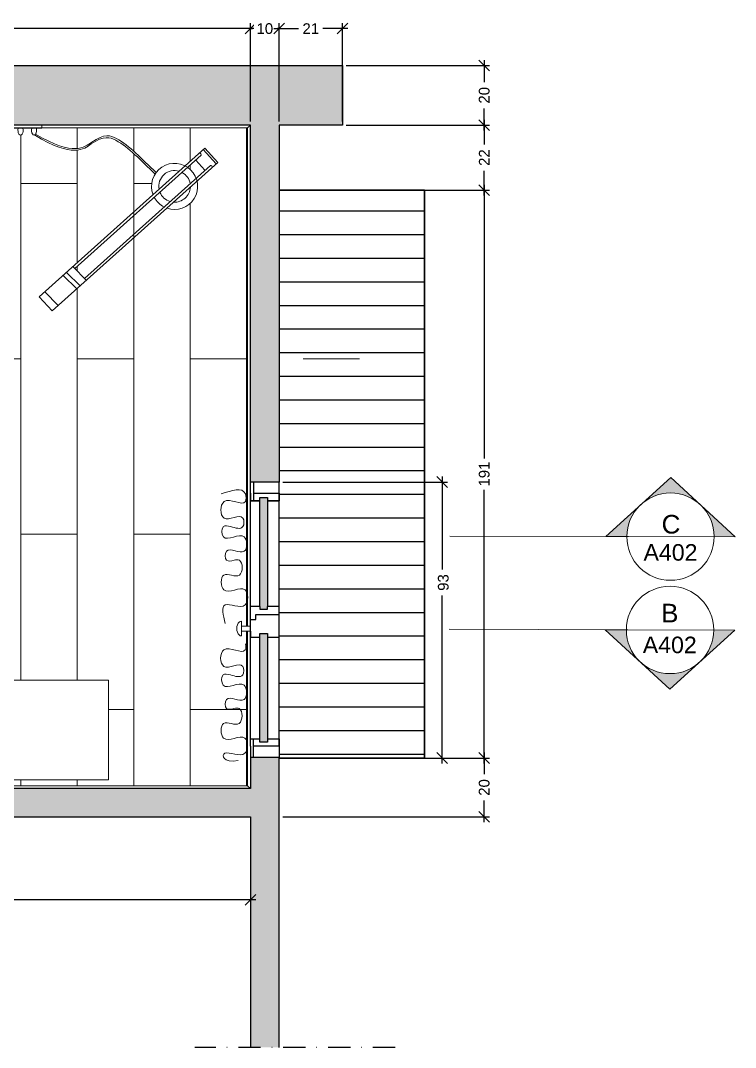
# Model space of a CAD drawing. Header units: inches. Extents: x 510 to 1880, y -819 to 1123.
# Drawn here: x 947.9 to 1188.5, y 622.9 to 968.4 of the extents above; entities that cross this region are included whole.
import ezdxf

# ---------------------------------------------------------------- set-up
doc = ezdxf.new("R2010")
doc.units = ezdxf.units.IN
doc.header["$MEASUREMENT"] = 0
doc.linetypes.add('DASHDOT', pattern=[1, 0.5, -0.25, 0, -0.25])
for name, color, linetype, lineweight in [('A-ANNO-DIMS', 3, 'Continuous', 18), ('A-ANNO-SYMB', 3, 'Continuous', 18), ('A-DETL-MCUT', 4, 'Continuous', 25), ('A-ELEV-MBE1', 7, 'Continuous', 35), ('A-ELEV-MBE2', 4, 'Continuous', 25), ('A-FURN', 8, 'Continuous', 18)]:
    doc.layers.add(name, color=color, linetype=linetype, lineweight=lineweight)
doc.layers.add('MURATURA', color=170, linetype='Continuous')
doc.layers.add('TRATTEGGIO', color=32, linetype='Continuous')
doc.styles.add('ARIAL', font='Arial.ttf')
doc.styles.get("Standard").update_dxf_attribs({"font": 'Arial.ttf'})
doc.dimstyles.new('TICK_36', dxfattribs={"dimtxt": 3.6, "dimasz": 3.6, "dimexe": 1.8, "dimexo": 1.2, "dimgap": 1.8, "dimtad": 0, "dimdec": 0, "dimzin": 0, "dimdsep": 46, "dimtxsty": 'ARIAL', "dimblk": 'OBLIQUE', "dimcen": 1.8, "dimdle": 1.8, "dimclrd": 256, "dimclrt": 256, "dimadec": 0, "dimazin": 0, "dimtfac": 1, "dimtdec": 0, "dimtmove": 1, "dimatfit": 3, "dimldrblk": 'OPEN90', "dimfxl": 1, "dimtfill": 1, "dimtolj": 1, "dimtzin": 0, "dimarcsym": 0})

# ---------------------------------------------------------------- blocks, each defined once
blk = doc.blocks.new('Sezioni')
h = blk.add_hatch(color=256)
h.dxf.hatch_style = 1
h.paths.add_polyline_path([(52264, 47220.9), (52417.6, 47220.9, -1), (53052.6, 47220.9), (53206.2, 47220.9), (52735.1, 47651.7)])
blk.add_lwpolyline([(52264, 47220.9), (53206.2, 47220.9), (52735.1, 47651.7)], close=True)
blk.add_circle((52735.1, 47220.9), 317.5)
blk = doc.blocks.new('_Oblique')
at = {"color": 0, "linetype": 'ByBlock', "lineweight": -2}
blk.add_line((-0.5, -0.5), (0.5, 0.5), dxfattribs=at)
blk = doc.blocks.new('*D15')
at = {"layer": 'A-ANNO-DIMS', "color": 0, "lineweight": -2, "transparency": 16777216}
for p, q in [((688.42, 934.48), (688.42, 967.51)), ((1025.31, 934.48), (1025.31, 967.51))]:
    blk.add_line(p, q, dxfattribs=at)
at = {"layer": 'A-ANNO-DIMS', "lineweight": -2, "transparency": 16777216}
for p, q in [((686.62, 965.71), (851.11, 965.71)), ((1027.11, 965.71), (862.62, 965.71))]:
    blk.add_line(p, q, dxfattribs=at)
at = {"layer": 'Defpoints', "color": 0, "transparency": 16777216}
for p in [(1025.31, 965.71), (688.42, 933.28), (1025.31, 933.28)]:
    blk.add_point(p, dxfattribs=at)
at = {"layer": 'A-ANNO-DIMS', "lineweight": -2, "transparency": 16777216, "xscale": 3.6, "yscale": 3.6, "zscale": 3.6, "rotation": 180}
blk.add_blockref('_Oblique', (688.42, 965.71), dxfattribs=at)
at = {"layer": 'A-ANNO-DIMS', "lineweight": -2, "transparency": 16777216, "xscale": 3.6, "yscale": 3.6, "zscale": 3.6}
blk.add_blockref('_Oblique', (1025.31, 965.71), dxfattribs=at)
at = {"layer": 'A-ANNO-DIMS', "transparency": 16777216, "insert": (856.87, 965.71), "char_height": 3.6, "attachment_point": 5, "style": 'ARIAL', "bg_fill": 3, "box_fill_scale": 1.25, "bg_fill_color": 256, "bg_fill_true_color": 13158600, "bg_fill_transparency": 0}
blk.add_mtext('\\A1;337', dxfattribs=at)
blk = doc.blocks.new('_Open90')
at = {"color": 0, "linetype": 'ByBlock', "lineweight": -2}
for p, q in [((0, 0), (-1, 0)), ((-0.5, 0.5), (0, 0)), ((0, 0), (-0.5, -0.5))]:
    blk.add_line(p, q, dxfattribs=at)
blk = doc.blocks.new('*D16')
at = {"layer": 'A-ANNO-DIMS', "color": 0, "lineweight": -2, "transparency": 16777216}
for p, q in [((1025.31, 934.48), (1025.31, 967.51)), ((1034.92, 934.48), (1034.92, 967.51))]:
    blk.add_line(p, q, dxfattribs=at)
at = {"layer": 'A-ANNO-DIMS', "lineweight": -2, "transparency": 16777216}
for p, q in [((1025.31, 965.71), (1021.71, 965.71)), ((1025.31, 965.71), (1025.91, 965.71)), ((1034.92, 965.71), (1034.33, 965.71)), ((1034.92, 965.71), (1038.52, 965.71))]:
    blk.add_line(p, q, dxfattribs=at)
at = {"layer": 'Defpoints', "color": 0, "transparency": 16777216}
for p in [(1025.31, 933.28), (1034.92, 933.28)]:
    blk.add_point(p, dxfattribs=at)
at = {"layer": 'A-ANNO-DIMS', "lineweight": -2, "transparency": 16777216, "xscale": 3.6, "yscale": 3.6, "zscale": 3.6}
blk.add_blockref('_Oblique', (1025.31, 965.71), dxfattribs=at)
at = {"layer": 'A-ANNO-DIMS', "lineweight": -2, "transparency": 16777216, "xscale": 3.6, "yscale": 3.6, "zscale": 3.6, "rotation": 180}
blk.add_blockref('_Oblique', (1034.92, 965.71), dxfattribs=at)
at = {"layer": 'A-ANNO-DIMS', "transparency": 16777216, "insert": (1030.12, 965.71), "char_height": 3.6, "attachment_point": 5, "style": 'ARIAL', "bg_fill": 3, "box_fill_scale": 1.25, "bg_fill_color": 256, "bg_fill_true_color": 13158600, "bg_fill_transparency": 0}
blk.add_mtext('\\A1;10', dxfattribs=at)
at = {"layer": 'Defpoints', "color": 0, "transparency": 16777216}
blk.add_point((1034.92, 965.71), dxfattribs=at)
blk = doc.blocks.new('*D17')
at = {"layer": 'A-ANNO-DIMS', "color": 0, "lineweight": -2, "transparency": 16777216}
for p, q in [((1034.92, 934.48), (1034.92, 967.51)), ((1056.24, 934.48), (1056.24, 967.51))]:
    blk.add_line(p, q, dxfattribs=at)
at = {"layer": 'A-ANNO-DIMS', "lineweight": -2, "transparency": 16777216}
for p, q in [((1033.12, 965.71), (1041.5, 965.71)), ((1058.04, 965.71), (1049.67, 965.71))]:
    blk.add_line(p, q, dxfattribs=at)
at = {"layer": 'Defpoints', "color": 0, "transparency": 16777216}
for p in [(1056.24, 965.71), (1034.92, 933.28), (1056.24, 933.28)]:
    blk.add_point(p, dxfattribs=at)
at = {"layer": 'A-ANNO-DIMS', "lineweight": -2, "transparency": 16777216, "xscale": 3.6, "yscale": 3.6, "zscale": 3.6, "rotation": 180}
blk.add_blockref('_Oblique', (1034.92, 965.71), dxfattribs=at)
at = {"layer": 'A-ANNO-DIMS', "lineweight": -2, "transparency": 16777216, "xscale": 3.6, "yscale": 3.6, "zscale": 3.6}
blk.add_blockref('_Oblique', (1056.24, 965.71), dxfattribs=at)
at = {"layer": 'A-ANNO-DIMS', "transparency": 16777216, "insert": (1045.58, 965.71), "char_height": 3.6, "attachment_point": 5, "style": 'ARIAL', "bg_fill": 3, "box_fill_scale": 1.25, "bg_fill_color": 256, "bg_fill_true_color": 13158600, "bg_fill_transparency": 0}
blk.add_mtext('\\A1;21', dxfattribs=at)
blk = doc.blocks.new('*D19')
at = {"layer": 'A-ANNO-DIMS', "lineweight": -2, "transparency": 16777216}
for p, q in [((1103.97, 955.09), (1103.97, 947.72)), ((1103.97, 931.48), (1103.97, 938.86))]:
    blk.add_line(p, q, dxfattribs=at)
at = {"layer": 'A-ANNO-DIMS', "color": 0, "lineweight": -2, "transparency": 16777216}
for p, q in [((1057.44, 953.29), (1105.77, 953.29)), ((1057.44, 933.28), (1105.77, 933.28))]:
    blk.add_line(p, q, dxfattribs=at)
at = {"layer": 'Defpoints', "color": 0, "transparency": 16777216}
for p in [(1056.24, 953.29), (1103.97, 953.29), (1056.24, 933.28)]:
    blk.add_point(p, dxfattribs=at)
at = {"layer": 'A-ANNO-DIMS', "lineweight": -2, "transparency": 16777216, "xscale": 3.6, "yscale": 3.6, "zscale": 3.6}
for p, rotation in [((1103.97, 953.29), 90), ((1103.97, 933.28), 270)]:
    blk.add_blockref('_Oblique', p, dxfattribs=dict(at, rotation=rotation))
at = {"layer": 'A-ANNO-DIMS', "transparency": 16777216, "insert": (1103.97, 943.29), "char_height": 3.6, "attachment_point": 5, "rotation": 90, "style": 'ARIAL', "bg_fill": 3, "box_fill_scale": 1.25, "bg_fill_color": 256, "bg_fill_true_color": 13158600, "bg_fill_transparency": 0}
blk.add_mtext('\\A1;20', dxfattribs=at)
blk = doc.blocks.new('*D20')
at = {"layer": 'A-ANNO-DIMS', "color": 0, "lineweight": -2, "transparency": 16777216}
for p, q in [((1057.44, 933.28), (1105.77, 933.28)), ((1036.12, 911.35), (1105.77, 911.35))]:
    blk.add_line(p, q, dxfattribs=at)
at = {"layer": 'A-ANNO-DIMS', "lineweight": -2, "transparency": 16777216}
for p, q in [((1103.97, 935.08), (1103.97, 926.72)), ((1103.97, 909.55), (1103.97, 917.91))]:
    blk.add_line(p, q, dxfattribs=at)
at = {"layer": 'Defpoints', "color": 0, "transparency": 16777216}
for p in [(1056.24, 933.28), (1103.97, 933.28), (1034.92, 911.35)]:
    blk.add_point(p, dxfattribs=at)
at = {"layer": 'A-ANNO-DIMS', "lineweight": -2, "transparency": 16777216, "xscale": 3.6, "yscale": 3.6, "zscale": 3.6}
for p, rotation in [((1103.97, 933.28), 90), ((1103.97, 911.35), 270)]:
    blk.add_blockref('_Oblique', p, dxfattribs=dict(at, rotation=rotation))
at = {"layer": 'A-ANNO-DIMS', "transparency": 16777216, "insert": (1103.97, 922.32), "char_height": 3.6, "attachment_point": 5, "rotation": 90, "style": 'ARIAL', "bg_fill": 3, "box_fill_scale": 1.25, "bg_fill_color": 256, "bg_fill_true_color": 13158600, "bg_fill_transparency": 0}
blk.add_mtext('\\A1;22', dxfattribs=at)
blk = doc.blocks.new('*D21')
at = {"layer": 'A-ANNO-DIMS', "lineweight": -2, "transparency": 16777216}
for p, q in [((1103.97, 913.15), (1103.97, 821.09)), ((1103.97, 718.51), (1103.97, 810.57))]:
    blk.add_line(p, q, dxfattribs=at)
at = {"layer": 'A-ANNO-DIMS', "color": 0, "lineweight": -2, "transparency": 16777216}
for p, q in [((1085.07, 911.35), (1105.77, 911.35)), ((1085.07, 720.31), (1105.77, 720.31))]:
    blk.add_line(p, q, dxfattribs=at)
at = {"layer": 'Defpoints', "color": 0, "transparency": 16777216}
for p in [(1083.87, 911.35), (1103.97, 911.35), (1083.87, 720.31)]:
    blk.add_point(p, dxfattribs=at)
at = {"layer": 'A-ANNO-DIMS', "lineweight": -2, "transparency": 16777216, "xscale": 3.6, "yscale": 3.6, "zscale": 3.6}
for p, rotation in [((1103.97, 911.35), 90), ((1103.97, 720.31), 270)]:
    blk.add_blockref('_Oblique', p, dxfattribs=dict(at, rotation=rotation))
at = {"layer": 'A-ANNO-DIMS', "transparency": 16777216, "insert": (1103.97, 815.83), "char_height": 3.6, "attachment_point": 5, "rotation": 90, "style": 'ARIAL', "bg_fill": 3, "box_fill_scale": 1.25, "bg_fill_color": 256, "bg_fill_true_color": 13158600, "bg_fill_transparency": 0}
blk.add_mtext('\\A1;191', dxfattribs=at)
blk = doc.blocks.new('*D22')
at = {"layer": 'A-ANNO-DIMS', "color": 0, "lineweight": -2, "transparency": 16777216}
for p, q in [((1036.12, 720.31), (1105.77, 720.31)), ((1036.12, 700.49), (1105.77, 700.49))]:
    blk.add_line(p, q, dxfattribs=at)
at = {"layer": 'A-ANNO-DIMS', "lineweight": -2, "transparency": 16777216}
for p, q in [((1103.97, 722.11), (1103.97, 714.83)), ((1103.97, 698.69), (1103.97, 705.98))]:
    blk.add_line(p, q, dxfattribs=at)
at = {"layer": 'Defpoints', "color": 0, "transparency": 16777216}
for p in [(1034.92, 720.31), (1103.97, 720.31), (1034.92, 700.49)]:
    blk.add_point(p, dxfattribs=at)
at = {"layer": 'A-ANNO-DIMS', "lineweight": -2, "transparency": 16777216, "xscale": 3.6, "yscale": 3.6, "zscale": 3.6}
for p, rotation in [((1103.97, 720.31), 90), ((1103.97, 700.49), 270)]:
    blk.add_blockref('_Oblique', p, dxfattribs=dict(at, rotation=rotation))
at = {"layer": 'A-ANNO-DIMS', "transparency": 16777216, "insert": (1103.97, 710.4), "char_height": 3.6, "attachment_point": 5, "rotation": 90, "style": 'ARIAL', "bg_fill": 3, "box_fill_scale": 1.25, "bg_fill_color": 256, "bg_fill_true_color": 13158600, "bg_fill_transparency": 0}
blk.add_mtext('\\A1;20', dxfattribs=at)
blk = doc.blocks.new('*D26')
at = {"layer": 'A-ANNO-DIMS', "color": 0, "lineweight": -2, "transparency": 16777216}
for p, q in [((765.06, 699.29), (765.06, 670.76)), ((1025.31, 699.29), (1025.31, 670.76))]:
    blk.add_line(p, q, dxfattribs=at)
at = {"layer": 'A-ANNO-DIMS', "lineweight": -2, "transparency": 16777216}
for p, q in [((763.26, 672.56), (889.36, 672.56)), ((1027.11, 672.56), (901.02, 672.56))]:
    blk.add_line(p, q, dxfattribs=at)
at = {"layer": 'Defpoints', "color": 0, "transparency": 16777216}
for p in [(765.06, 700.49), (1025.31, 700.49), (1025.31, 672.56)]:
    blk.add_point(p, dxfattribs=at)
at = {"layer": 'A-ANNO-DIMS', "lineweight": -2, "transparency": 16777216, "xscale": 3.6, "yscale": 3.6, "zscale": 3.6, "rotation": 180}
blk.add_blockref('_Oblique', (765.06, 672.56), dxfattribs=at)
at = {"layer": 'A-ANNO-DIMS', "lineweight": -2, "transparency": 16777216, "xscale": 3.6, "yscale": 3.6, "zscale": 3.6}
blk.add_blockref('_Oblique', (1025.31, 672.56), dxfattribs=at)
at = {"layer": 'A-ANNO-DIMS', "transparency": 16777216, "insert": (895.19, 672.56), "char_height": 3.6, "attachment_point": 5, "style": 'ARIAL', "bg_fill": 3, "box_fill_scale": 1.25, "bg_fill_color": 256, "bg_fill_true_color": 13158600, "bg_fill_transparency": 0}
blk.add_mtext('\\A1;260', dxfattribs=at)
blk = doc.blocks.new('*D54')
at = {"layer": 'A-ANNO-DIMS', "color": 0, "lineweight": -2, "transparency": 16777216}
for p, q in [((1036.12, 813.17), (1091.57, 813.17)), ((1036.12, 720.31), (1091.57, 720.31))]:
    blk.add_line(p, q, dxfattribs=at)
at = {"layer": 'A-ANNO-DIMS', "lineweight": -2, "transparency": 16777216}
for p, q in [((1089.77, 814.97), (1089.77, 783.72)), ((1089.77, 718.51), (1089.77, 775.01))]:
    blk.add_line(p, q, dxfattribs=at)
at = {"layer": 'Defpoints', "color": 0, "transparency": 16777216}
for p in [(1034.92, 813.17), (1089.77, 813.17), (1034.92, 720.31)]:
    blk.add_point(p, dxfattribs=at)
at = {"layer": 'A-ANNO-DIMS', "lineweight": -2, "transparency": 16777216, "xscale": 3.6, "yscale": 3.6, "zscale": 3.6}
for p, rotation in [((1089.77, 813.17), 90), ((1089.77, 720.31), 270)]:
    blk.add_blockref('_Oblique', p, dxfattribs=dict(at, rotation=rotation))
at = {"layer": 'A-ANNO-DIMS', "transparency": 16777216, "insert": (1090.19, 779.36), "char_height": 3.6, "attachment_point": 5, "rotation": 90, "style": 'ARIAL', "bg_fill": 3, "box_fill_scale": 1.25, "bg_fill_color": 256, "bg_fill_true_color": 13158600, "bg_fill_transparency": 0}
blk.add_mtext('\\A1;93', dxfattribs=at)

msp = doc.modelspace()

# ---------------------------------------------------------------- hatches: boundary and pattern name
at = {"layer": 'A-ELEV-MBE2'}
h = msp.add_hatch(dxfattribs=at)
h.set_pattern_fill('LINE', color=5, scale=2.502421, style=0)
h.set_pattern_definition([(360, (-3995.897, 46724.269), (2e-15, 7.9451858), [])])
h.paths.add_polyline_path([(1083.87, 720.31), (1083.87, 911.35), (1056.24, 911.35), (1056.24, 720.31)])
h.paths.add_polyline_path([(1056.24, 720.31), (1056.24, 911.35), (1034.92, 911.35), (1034.92, 806.3), (1034.92, 803.79), (1034.92, 803.79), (1034.92, 723.72), (1034.92, 721.22), (1034.92, 721.22), (1034.92, 720.31)])
h = msp.add_hatch(dxfattribs=at)
h.set_pattern_fill('AR-SAND', color=5, angle=90)
h.set_pattern_definition([(127.5, (1340.8929, 323.7163), (-1.9268238, -0.0629934), [0, -1.52, 0, -1.7, 0, -1.625]), (97.5, (1340.893, 323.7163), (-2.822146, 1.769777), [0, -0.82, 0, -1.37, 0, -0.525]), (57.5, (1340.8929, 322.4863), (-0.005659, 3.114142), [0, -0.5, 0, -1.8, 0, -2.35]), (47.5, (1340.893, 322.4863), (-0.877676, 3.006127), [0, -0.25, 0, -1.18, 0, -1.35])])
h.paths.add_polyline_path([(1028.45, 762.25), (1028.45, 760.98), (1028.45, 725.67), (1030.99, 725.67), (1030.99, 760.98), (1030.99, 762.25)])
h.paths.add_polyline_path([(1028.45, 807.97), (1028.45, 771.24), (1028.45, 770.41), (1030.99, 770.41), (1030.99, 771.24), (1030.99, 807.97)])
at = {"layer": 'MURATURA'}
h = msp.add_hatch(color=5, dxfattribs=at)
h.dxf.hatch_style = 1
h.paths.add_polyline_path([(1034.92, 720.31), (1034.92, 720.31), (1025.31, 720.51), (1025.31, 710), (765.06, 710), (765.06, 700.49), (1025.31, 700.49), (1025.31, 622.92), (1034.92, 622.92)])
h.paths.add_polyline_path([(1025.31, 813.17), (1034.92, 813.17), (1034.92, 933.28), (1056.24, 933.28), (1056.24, 953.29), (663.88, 953.3), (663.88, 933.28), (678.91, 933.28), (678.91, 829.42), (614.99, 829.42), (614.99, 700.49), (689.99, 700.49), (689.99, 709.5), (624.5, 710), (624.5, 819.91), (688.42, 819.91), (688.42, 933.28), (1025.31, 933.28)])

# ---------------------------------------------------------------- linework, layer by layer
at = {"color": 6}
for p, q in [((1028.45, 771.24), (1028.45, 770.41)), ((1030.99, 770.41), (1030.99, 771.24)), ((1028.45, 770.41), (1030.99, 770.41)), ((1028.45, 760.98), (1028.45, 762.25)), ((1028.45, 762.25), (1030.99, 762.25)), ((1030.99, 762.25), (1030.99, 760.98))]:
    msp.add_line(p, q, dxfattribs=at)
at = {"color": 2}
msp.add_line((1025.31, 762.98), (1025.31, 760.98), dxfattribs=at)
at = {"layer": 'A-ANNO-SYMB'}
for p, q in [((1152.51, 794.82), (1092.34, 795)), ((1092.16, 763.61), (1152.34, 763.43))]:
    msp.add_line(p, q, dxfattribs=at)
at = {"layer": 'A-DETL-MCUT', "color": 1}
for points in [[(663.88, 953.3), (1056.24, 953.29), (1056.24, 933.28), (1034.92, 933.28), (1034.92, 813.17), (1025.31, 813.17), (1025.31, 933.28), (688.42, 933.28), (688.42, 819.91), (624.5, 819.91), (624.5, 710), (689.99, 709.5), (689.99, 700.49), (614.99, 700.49), (614.99, 829.42), (678.91, 829.42), (678.91, 933.28), (663.88, 933.28)], [(1034.92, 622.92), (1034.92, 720.51), (1025.31, 720.51), (1025.31, 710), (765.06, 710), (765.06, 700.49), (1025.31, 700.49), (1025.31, 622.92)]]:
    msp.add_lwpolyline(points, dxfattribs=at)
at = {"layer": 'A-ELEV-MBE1', "color": 6}
msp.add_lwpolyline([(1034.92, 720.31), (1083.87, 720.31), (1083.87, 911.35), (1034.92, 911.35)], dxfattribs=at)
at = {"layer": 'A-ELEV-MBE2', "color": 2}
for p, q in [((1025.31, 724.3), (1025.31, 813.17)), ((1026.31, 813.17), (1026.31, 806.88)), ((1034.92, 724.3), (1034.92, 809.38)), ((1028.45, 771.24), (1025.31, 771.24)), ((1034.92, 771.24), (1030.99, 771.24)), ((1027.08, 766.88), (1027.08, 768.55)), ((1027.08, 768.55), (1028.45, 768.55)), ((1028.45, 768.55), (1034.92, 768.55)), ((1025.31, 766.88), (1027.08, 766.88)), ((1034.92, 761.68), (1034.92, 764.37)), ((1025.31, 760.98), (1028.45, 760.98)), ((1030.99, 760.98), (1034.92, 760.98)), ((1026.31, 720.51), (1026.31, 726.8)), ((1025.31, 724.3), (1025.31, 720.51)), ((1034.92, 724.3), (1026.31, 724.3))]:
    msp.add_line(p, q, dxfattribs=at)
for points in [[(1028.45, 806.88), (1025.31, 806.88), (1025.31, 813.17)], [(1030.99, 806.88), (1034.92, 806.88), (1034.92, 813.17)], [(1025.31, 809.38), (1025.31, 806.88), (1028.45, 806.88)], [(1026.31, 809.38), (1034.92, 809.38), (1034.92, 806.88), (1030.99, 806.88)], [(1025.31, 724.3), (1025.31, 726.8), (1028.45, 726.8)], [(1030.99, 726.8), (1034.92, 726.8), (1034.92, 720.51)]]:
    msp.add_lwpolyline(points, dxfattribs=at)
at = {"layer": 'A-ELEV-MBE2', "color": 7}
msp.add_lwpolyline([(1026.31, 809.38), (1026.31, 809.38)], dxfattribs=at)
at = {"layer": 'A-ELEV-MBE2', "color": 6}
for points in [[(1028.45, 771.24), (1028.45, 807.97), (1030.99, 807.97), (1030.99, 771.24)], [(1030.99, 760.98), (1030.99, 725.67), (1028.45, 725.67), (1028.45, 760.98)]]:
    msp.add_lwpolyline(points, dxfattribs=at)
at = {"layer": 'A-FURN', "color": 252}
for p, q in [((1024.31, 932.28), (1025.31, 933.28)), ((1024.31, 932.28), (1024.31, 764.63)), ((954.13, 875.42), (1009.91, 925.44)), ((1008.72, 923.12), (966.19, 884.98)), ((1013.78, 920.22), (1009.41, 925)), ((1014.26, 920.68), (1009.89, 925.45)), ((1014.27, 920.66), (958.58, 870.72)), ((969.4, 881.67), (1011.78, 919.68)), ((1009.96, 918.05), (1006.86, 921.45)), ((970.05, 881.01), (965.54, 885.65)), ((966.88, 878.17), (962.26, 882.7)), ((967.97, 879.14), (963.37, 883.7)), ((954.13, 875.42), (958.58, 870.72)), ((960.58, 872.51), (956.02, 877.11)), ((1024.31, 762.98), (1024.31, 711)), ((1024.31, 711), (765.06, 711)), ((1024.31, 711), (1025.31, 710))]:
    msp.add_line(p, q, dxfattribs=at)
at = {"layer": 'A-FURN', "color": 5}
for p, q in [((947.98, 913.58), (947.99, 929.88)), ((947.98, 854.58), (947.99, 929.88)), ((966.98, 913.58), (966.98, 924.82)), ((966.98, 886.94), (966.98, 924.82)), ((985.98, 854.58), (985.98, 923.69)), ((985.98, 913.58), (985.98, 923.69)), ((1004.98, 918.39), (1004.98, 919.76)), ((1004.98, 918.39), (1004.98, 919.76)), ((947.98, 913.58), (966.98, 913.58)), ((947.98, 795.58), (947.98, 913.58)), ((966.98, 913.58), (947.98, 913.58)), ((966.98, 886.94), (966.98, 913.58)), ((985.98, 913.58), (992.02, 913.58)), ((985.98, 795.58), (985.98, 913.58)), ((992.02, 913.58), (985.98, 913.58)), ((1023.98, 913.58), (1024.31, 913.58)), ((1023.98, 795.58), (1023.98, 913.58)), ((1024.31, 913.58), (1023.98, 913.58)), ((1004.98, 795.58), (1004.98, 906.9)), ((1004.98, 854.58), (1004.98, 906.9)), ((966.98, 884.17), (966.98, 885.69)), ((966.98, 884.17), (966.98, 885.69)), ((966.98, 795.58), (966.98, 878.25)), ((966.98, 854.58), (966.98, 878.25)), ((928.98, 854.58), (947.98, 854.58)), ((947.98, 854.58), (928.98, 854.58)), ((947.98, 746.45), (947.98, 854.58)), ((966.98, 854.58), (985.98, 854.58)), ((985.98, 854.58), (966.98, 854.58)), ((966.98, 746.45), (966.98, 854.58)), ((985.98, 736.58), (985.98, 854.58)), ((1004.98, 854.58), (1023.98, 854.58)), ((1023.98, 854.58), (1004.98, 854.58)), ((1004.98, 736.58), (1004.98, 854.58)), ((1023.98, 764.63), (1023.98, 854.58)), ((1042.98, 854.58), (1061.98, 854.58)), ((947.98, 795.58), (966.98, 795.58)), ((966.98, 795.58), (947.98, 795.58)), ((947.98, 746.45), (947.98, 795.58)), ((966.98, 746.45), (966.98, 795.58)), ((985.98, 795.58), (1004.98, 795.58)), ((1004.98, 795.58), (985.98, 795.58)), ((985.98, 711), (985.98, 795.58)), ((1004.98, 711), (1004.98, 795.58)), ((1023.98, 795.58), (1024.31, 795.58)), ((1024.31, 795.58), (1023.98, 795.58)), ((1023.98, 764.63), (1023.98, 795.58)), ((1023.98, 736.58), (1023.98, 762.98)), ((1023.98, 711), (1023.98, 762.98)), ((977.46, 736.58), (985.98, 736.58)), ((985.98, 736.58), (977.46, 736.58)), ((985.98, 711), (985.98, 736.58)), ((1004.98, 736.58), (1023.98, 736.58)), ((1023.98, 736.58), (1004.98, 736.58)), ((1004.98, 711), (1004.98, 736.58)), ((1023.98, 711), (1023.98, 736.58)), ((947.98, 711), (947.98, 713.02)), ((947.98, 711), (947.98, 713.02)), ((966.98, 711), (966.98, 713.02)), ((966.98, 711), (966.98, 713.02))]:
    msp.add_line(p, q, dxfattribs=at)
at = {"layer": 'A-FURN', "color": 6}
for p, q in [((1022.27, 761.38), (1022.27, 766.38)), ((1025.31, 764.63), (1022.27, 764.63)), ((1022.27, 762.98), (1025.31, 762.98))]:
    msp.add_line(p, q, dxfattribs=at)
at = {"layer": 'A-FURN', "color": 252}
msp.add_lwpolyline([(1024.31, 932.28), (1024.31, 932.28), (689.42, 932.28), (689.42, 932.28), (689.42, 819.91), (689.42, 818.91), (682.93, 818.91)], dxfattribs=at)
msp.add_lwpolyline([(977.46, 713.02), (977.46, 746.45), (826.3, 746.45), (826.3, 713.02)], close=True, dxfattribs=at)
for centre, radius, start, end in [((1008.2, 923.26), 0.548, 342.8098, 100.3619), ((999.74, 912.64), 7.77, 250.5733, 201.2622), ((1011.87, 919.14), 0.548, 342.8098, 100.3619), ((999.74, 912.64), 5.32, 72.8623, 190.9132), ((999.74, 912.64), 5.32, 10.1631, 61.6963), ((999.74, 912.64), 5.32, 266.426, 357.3309), ((999.74, 912.64), 7.77, 208.4606, 242.9825), ((999.74, 912.64), 5.32, 202.0607, 253.6124)]:
    msp.add_arc(centre, radius, start, end, dxfattribs=at)
at = {"layer": 'A-FURN', "color": 6}
msp.add_ellipse((1022.27, 763.88), major_axis=(0, 2.5), ratio=0.6406, start_param=0, end_param=3.141593, dxfattribs=at)
at = {"layer": 'A-FURN', "color": 252}
for points, knots in [([(993.17, 916.8), (988.31, 921.35), (982.63, 927.78), (974.63, 930.23), (965.73, 921.99), (952.55, 929.93)], [27.169816, 27.169816, 27.169816, 27.169816, 48.332903, 57.844082, 63.686331, 63.686331, 63.686331, 63.686331]), ([(993.51, 917.29), (988.59, 921.88), (982.89, 928.38), (974.84, 930.84), (965.96, 922.62), (952.9, 930.16)], [26.986772, 26.986772, 26.986772, 26.986772, 48.332903, 57.844082, 63.670842, 63.670842, 63.670842, 63.670842]), ([(1023.65, 758.76), (1023.81, 758.03), (1023.72, 754.2), (1014.89, 760.34), (1014.88, 747.93), (1023.17, 753.76), (1023.16, 746.81), (1019.14, 748.16), (1015.31, 748.99), (1015.55, 741.66), (1024.2, 748.35), (1024.36, 737), (1016.7, 742.58), (1016.51, 736.12), (1019.48, 736.95), (1022.81, 737.48), (1022.7, 729.29), (1015, 734.47), (1015.2, 723.52), (1024.52, 730.34), (1024.63, 718.95), (1014.64, 724.4), (1016.02, 718.49), (1021.19, 719.51)], [14.603621, 14.603621, 14.603621, 14.603621, 18.11383, 30.319802, 39.777009, 50.547874, 55.486677, 62.548226, 66.672669, 72.486718, 84.429735, 92.752024, 102.812579, 107.943872, 112.194804, 115.256891, 123.775408, 132.707174, 141.146925, 153.332771, 161.996522, 173.436612, 184.119173, 184.119173, 184.119173, 184.119173])]:
    msp.add_open_spline(points, degree=3, knots=knots, dxfattribs=at)
msp.add_spline([(1015.47, 809.14), (1023.56, 809.14), (1023.56, 806.6), (1016.4, 806.6), (1016.4, 801.05), (1022.72, 801.05), (1022.72, 798.15), (1018.57, 798.15), (1016.15, 798.15), (1016.15, 794.74), (1023.16, 794.74), (1023.16, 789.86), (1017.26, 789.86), (1017.26, 786.84), (1019.75, 786.84), (1021.55, 786.84), (1021.55, 781.85), (1016.31, 781.85), (1016.31, 776.89), (1023.46, 776.89), (1023.46, 771.81), (1016.75, 771.81), (1016.75, 765.54)], degree=3, dxfattribs=at)
at = {"layer": 'TRATTEGGIO', "color": 4, "linetype": 'DASHDOT', "ltscale": 15}
msp.add_line((1074, 622.92), (1006.57, 622.92), dxfattribs=at)

# ---------------------------------------------------------------- block references
at = {"layer": 'A-ANNO-SYMB', "xscale": -0.04628965906698866, "yscale": 0.04628965906698861, "zscale": 0.04628965906698861}
for p, rotation in [((3601.51, -1398.02), 359.8362413498016), ((-1268.32, 2956.2), 179.8362413498016)]:
    msp.add_blockref('Sezioni', p, dxfattribs=dict(at, rotation=rotation))

# ---------------------------------------------------------------- texts
at = {"layer": 'A-ANNO-SYMB'}
for s, height, rotation, p in [('C', 6.27, 359.6725, (1163.66, 795.85)), ('A402', 5.562, 359.8362, (1157.6, 786.74)), ('B', 6.27, 359.6725, (1163.5, 765.95)), ('A402', 5.562, 359.8362, (1157.35, 755.62))]:
    msp.add_text(s, height=height, rotation=rotation, dxfattribs=at).set_placement(p)

# ---------------------------------------------------------------- next in the draw order: dimensions: what is measured, and where the dimension line sits
at = {"layer": 'A-ANNO-DIMS'}
for base, p1, p2, picture, middle in [((1025.31, 965.71), (688.42, 933.28), (1025.31, 933.28), '*D15', (856.87, 965.71)), ((1025.31, 672.56), (765.06, 700.49), (1025.31, 700.49), '*D26', (895.19, 672.56))]:
    dim = msp.add_linear_dim(base=base, p1=p1, p2=p2, dimstyle='TICK_36', dxfattribs=at)
    dim.commit()
    dim.dimension.update_dxf_attribs({"geometry": picture, "text_midpoint": middle})

# ---------------------------------------------------------------- next in the draw order: linework, layer by layer
at = {"layer": 'A-FURN', "color": 6}
for p, q in [((955.02, 932.23), (955, 933.23)), ((945.69, 932.23), (955.02, 932.23))]:
    msp.add_line(p, q, dxfattribs=at)
at = {"layer": 'A-FURN', "color": 5}
for p, q in [((966.98, 925.38), (966.98, 932.28)), ((966.98, 925.38), (966.98, 932.28)), ((985.98, 924.49), (985.98, 932.28)), ((985.98, 924.49), (985.98, 932.28)), ((1004.98, 921.02), (1004.98, 932.28)), ((1004.98, 921.02), (1004.98, 932.28))]:
    msp.add_line(p, q, dxfattribs=at)
at = {"layer": 'A-FURN', "color": 252}
for centre in [(947.89, 931.43), (952.43, 931.48)]:
    msp.add_ellipse(centre, major_axis=(0, -1.57), ratio=0.55741, start_param=4.214126, end_param=8.352244, dxfattribs=at)

# ---------------------------------------------------------------- next in the draw order: dimensions: what is measured, and where the dimension line sits
at = {"layer": 'A-ANNO-DIMS'}
dim = msp.add_linear_dim(base=(1034.92, 965.71), p1=(1025.31, 933.28), p2=(1034.92, 933.28), dimstyle='TICK_36', dxfattribs=at)
dim.commit()
dim.dimension.update_dxf_attribs({"geometry": '*D16', "text_midpoint": (1030.12, 965.71)})

# ---------------------------------------------------------------- next in the draw order: linework, layer by layer
at = {"layer": 'A-FURN', "color": 5}
for p in [(1023.98, 913.58), (1023.98, 854.58)]:
    msp.add_line(p, (1023.98, 932.28), dxfattribs=at)

# ---------------------------------------------------------------- next in the draw order: dimensions: what is measured, and where the dimension line sits
at = {"layer": 'A-ANNO-DIMS'}
dim = msp.add_linear_dim(base=(1056.24, 965.71), p1=(1034.92, 933.28), p2=(1056.24, 933.28), dimstyle='TICK_36', dxfattribs=at)
dim.commit()
dim.dimension.update_dxf_attribs({"geometry": '*D17', "text_midpoint": (1045.58, 965.71)})

# ---------------------------------------------------------------- next in the draw order: dimensions: what is measured, and where the dimension line sits
dim = msp.add_linear_dim(base=(1103.97, 953.29), p1=(1056.24, 933.28), p2=(1056.24, 953.29), angle=90, dimstyle='TICK_36', dxfattribs=at)
dim.commit()
dim.dimension.update_dxf_attribs({"geometry": '*D19', "text_midpoint": (1103.97, 943.29)})

# ---------------------------------------------------------------- next in the draw order: dimensions: what is measured, and where the dimension line sits
dim = msp.add_linear_dim(base=(1103.97, 933.28), p1=(1034.92, 911.35), p2=(1056.24, 933.28), angle=90, dimstyle='TICK_36', dxfattribs=at)
dim.commit()
dim.dimension.update_dxf_attribs({"geometry": '*D20', "text_midpoint": (1103.97, 922.32)})

# ---------------------------------------------------------------- next in the draw order: dimensions: what is measured, and where the dimension line sits
dim = msp.add_linear_dim(base=(1103.97, 911.35), p1=(1083.87, 720.31), p2=(1083.87, 911.35), angle=90, dimstyle='TICK_36', dxfattribs=at)
dim.commit()
dim.dimension.update_dxf_attribs({"geometry": '*D21', "text_midpoint": (1103.97, 815.83)})

# ---------------------------------------------------------------- next in the draw order: dimensions: what is measured, and where the dimension line sits
dim = msp.add_linear_dim(base=(1103.97, 720.31), p1=(1034.92, 700.49), p2=(1034.92, 720.31), angle=90, dimstyle='TICK_36', dxfattribs=at)
dim.commit()
dim.dimension.update_dxf_attribs({"geometry": '*D22', "text_midpoint": (1103.97, 710.4)})

# ---------------------------------------------------------------- next in the draw order: dimensions: what is measured, and where the dimension line sits
dim = msp.add_linear_dim(base=(1089.77, 813.17), p1=(1034.92, 720.31), p2=(1034.92, 813.17), angle=90, dimstyle='TICK_36', dxfattribs=at)
dim.commit()
dim.dimension.update_dxf_attribs({"geometry": '*D54', "text_midpoint": (1090.19, 779.36), "dimtype": 160})

doc.saveas('drawing.dxf')
